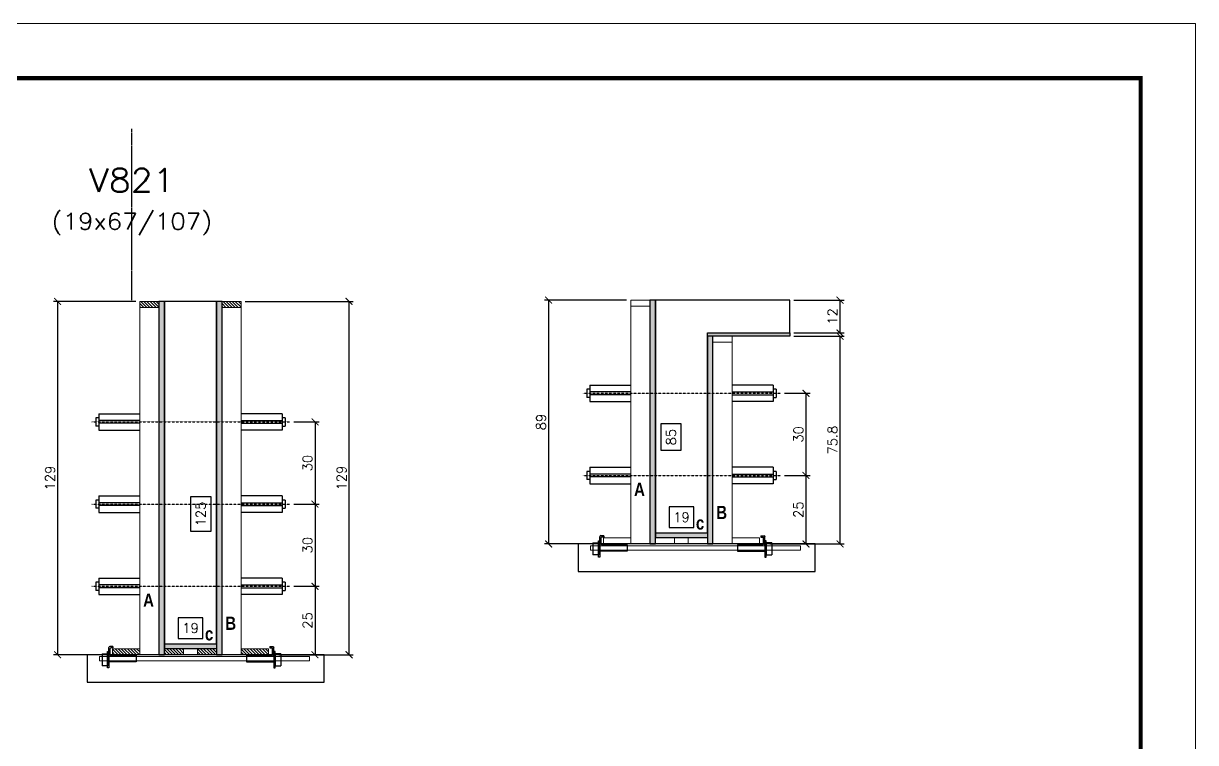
# Model space of a CAD drawing. Extents: x -20960 to -5926, y -2106 to 21915.
# Drawn here: x -11577 to -10722, y 13350 to 13875 of the extents above; entities that cross this region are included whole.
import ezdxf
from ezdxf.enums import TextEntityAlignment as Align

# ---------------------------------------------------------------- set-up
doc = ezdxf.new("R2010")
doc.units = 0
doc.linetypes.add('DASHED', pattern=[0.75, 0.5, -0.25])
doc.linetypes.add('HIDDEN', pattern=[0.375, 0.25, -0.125])
for name, color, linetype in [('barrote', 251, 'Continuous'), ('COTA', 241, 'Continuous'), ('Cota Seção (2x)', 4, 'Continuous'), ('detalhes', 4, 'Continuous'), ('Painéis', 200, 'Continuous'), ('presilha', 1, 'Continuous'), ('TENSOR', 3, 'Continuous'), ('Texto de Titulo', 7, 'Continuous'), ('Texto Qtd Sarr', 242, 'Continuous')]:
    doc.layers.add(name, color=color, linetype=linetype)
for name, color, linetype, lineweight in [('CONCRETO', 251, 'Continuous', 25), ('Folhas', 255, 'Continuous', 9), ('Hachura', 251, 'Continuous', 9), ('Madeira', 126, 'Continuous', 18), ('SARRAFO DE PRESSAO', 251, 'DASHED', 9), ('SCO-___-LAJ', 2, 'Continuous', 0), ('Texto Seção', 7, 'Continuous', 15)]:
    doc.layers.add(name, color=color, linetype=linetype, lineweight=lineweight)
doc.styles.add('Romans', font='romans.shx')
doc.styles.add('TECNICA', font='techb___.ttf', dxfattribs={"height": 10})
doc.dimstyles.new('Cota Seção (2x)', dxfattribs={"dimtxt": 7, "dimasz": 5, "dimexe": 3, "dimexo": 3, "dimgap": 2, "dimtad": 3, "dimdec": 1, "dimlfac": 0.5, "dimzin": 12, "dimdsep": 46, "dimtxsty": 'Romans', "dimblk": 'ARCHTICK', "dimcen": 0, "dimclrd": 4, "dimclre": 4, "dimclrt": 1, "dimadec": 1, "dimazin": 3, "dimtfac": 1, "dimtdec": 1, "dimtmove": 0, "dimatfit": 3, "dimldrblk": 'OBLIQUE', "dimfxl": 1, "dimtolj": 1, "dimtzin": 12, "dimarcsym": 0})
doc.dimstyles.new('Cota Seção interna', dxfattribs={"dimtxt": 7, "dimasz": 6, "dimexe": 0.18, "dimexo": 2, "dimgap": -4, "dimtad": 3, "dimdec": 1, "dimlfac": 0.5, "dimzin": 12, "dimdsep": 46, "dimtxsty": 'Romans', "dimblk": 'ARCHTICK', "dimcen": 0.09, "dimse1": 1, "dimse2": 1, "dimsd1": 1, "dimsd2": 1, "dimclrd": 180, "dimclre": 5, "dimclrt": 1, "dimadec": 0, "dimazin": 3, "dimtfac": 1, "dimtdec": 1, "dimtofl": 0, "dimtmove": 0, "dimatfit": 3, "dimldrblk": 'ARCHTICK', "dimfxl": 1, "dimtolj": 1, "dimtzin": 0, "dimarcsym": 0})

# ---------------------------------------------------------------- blocks, each defined once
blk = doc.blocks.new('9999999999')
at = {"layer": 'Folhas'}
blk.add_lwpolyline([(98138.98, 34190.21), (99623.98, 34190.21), (99623.98, 35240.21), (98138.98, 35240.21)], close=True, dxfattribs=at)
at = {"layer": 'Folhas', "color": 30, "const_width": 3}
blk.add_lwpolyline([(98213.98, 34230.21), (99583.98, 34230.21), (99583.98, 35200.21), (98213.98, 35200.21)], close=True, dxfattribs=at)
blk = doc.blocks.new('titulo1')
at = {"layer": 'Defpoints', "color": 252, "linetype": 'HIDDEN', "ltscale": 2}
blk.add_line((0, 0), (0, 125), dxfattribs=at)
at = {"layer": 'Defpoints', "style": 'Romans', "oblique": 15}
blk.add_attdef('FOLHA', text='', height=10, dxfattribs=at).set_placement((0, 15.58), align=Align.MIDDLE_CENTER)
at = {"layer": 'Texto Qtd Sarr', "color": 3, "style": 'Romans', "oblique": 15}
for tag, height, p in [('TITULO', 17, (0, 71.45)), ('SEÇÃO', 12, (0, 41.55))]:
    blk.add_attdef(tag, text='', height=height, dxfattribs=at).set_placement(p, align=Align.MIDDLE_CENTER)
blk = doc.blocks.new('_ArchTick')
at = {"color": 0, "linetype": 'ByBlock', "const_width": 0.15}
blk.add_lwpolyline([(-0.5, -0.5), (0.5, 0.5)], dxfattribs=at)
blk = doc.blocks.new('*D1075')
at = {"layer": 'COTA', "color": 4, "lineweight": -2, "transparency": 16777216}
for p, q in [((-11015.15, 13646.97), (-10978.44, 13646.97)), ((-10981.44, 13495.37), (-10981.44, 13646.97)), ((-11032.75, 13495.37), (-10978.44, 13495.37))]:
    blk.add_line(p, q, dxfattribs=at)
at = {"layer": 'Defpoints', "color": 0, "transparency": 16777216}
for p in [(-11018.15, 13646.97), (-10981.44, 13646.97), (-11035.75, 13495.37)]:
    blk.add_point(p, dxfattribs=at)
at = {"layer": 'COTA', "color": 4, "lineweight": -2, "transparency": 16777216, "xscale": 5, "yscale": 5, "zscale": 5}
for p, rotation in [((-10981.44, 13646.97), 90), ((-10981.44, 13495.37), 270)]:
    blk.add_blockref('_ArchTick', p, dxfattribs=dict(at, rotation=rotation))
at = {"layer": 'COTA', "color": 1, "transparency": 16777216, "insert": (-10986.94, 13571.17), "char_height": 7, "attachment_point": 5, "rotation": 90, "style": 'Romans'}
blk.add_mtext('\\A1;75.8', dxfattribs=at)
blk = doc.blocks.new('_Oblique')
at = {"color": 0, "linetype": 'ByBlock', "lineweight": -2}
blk.add_line((-0.5, -0.5), (0.5, 0.5), dxfattribs=at)
blk = doc.blocks.new('*D1076')
at = {"layer": 'COTA', "color": 4, "lineweight": -2, "transparency": 16777216}
for p, q in [((-11015.15, 13673.37), (-10978.44, 13673.37)), ((-10981.44, 13649.37), (-10981.44, 13673.37)), ((-11015.15, 13649.37), (-10978.44, 13649.37))]:
    blk.add_line(p, q, dxfattribs=at)
at = {"layer": 'Defpoints', "color": 0, "transparency": 16777216}
for p in [(-11018.15, 13673.37), (-10981.44, 13673.37), (-11018.15, 13649.37)]:
    blk.add_point(p, dxfattribs=at)
at = {"layer": 'COTA', "color": 4, "lineweight": -2, "transparency": 16777216, "xscale": 5, "yscale": 5, "zscale": 5}
for p, rotation in [((-10981.44, 13673.37), 90), ((-10981.44, 13649.37), 270)]:
    blk.add_blockref('_ArchTick', p, dxfattribs=dict(at, rotation=rotation))
at = {"layer": 'COTA', "color": 1, "transparency": 16777216, "insert": (-10986.94, 13661.37), "char_height": 7, "attachment_point": 5, "rotation": 90, "style": 'Romans'}
blk.add_mtext('\\A1;12', dxfattribs=at)
blk = doc.blocks.new('*D1077')
at = {"layer": 'Cota Seção (2x)', "color": 180, "lineweight": -2, "transparency": 16777216}
for p, q in [((-11097.26, 13583.04), (-11112.26, 13583.04)), ((-11112.26, 13583.04), (-11112.26, 13563.71)), ((-11097.26, 13563.71), (-11097.26, 13583.04)), ((-11112.26, 13563.71), (-11097.26, 13563.71))]:
    blk.add_line(p, q, dxfattribs=at)
at = {"layer": 'Defpoints', "color": 0, "transparency": 16777216}
for p in [(-11093.26, 13673.37), (-11078.15, 13673.37), (-11078.15, 13503.37)]:
    blk.add_point(p, dxfattribs=at)
at = {"layer": 'Cota Seção (2x)', "color": 1, "transparency": 16777216, "insert": (-11104.76, 13573.37), "char_height": 7, "attachment_point": 5, "rotation": 90, "style": 'Romans'}
blk.add_mtext('\\A1;85', dxfattribs=at)
blk = doc.blocks.new('PRESILHA METÁLICA 1')
at = {"layer": 'presilha'}
for p, q in [((0, 13), (6, 13)), ((0, 13), (0, 0)), ((6, 15.5), (7.5, 15.5)), ((6, -2.5), (6, 15.5)), ((6, 13), (6, 0)), ((7.5, 10.6), (7.5, 19.9)), ((7.5, 15.5), (7.5, -2.5)), ((12, 21), (8.6, 21)), ((9, 11.6), (9, 18.9)), ((12, 19.5), (9.6, 19.5)), ((12, 21), (12, 19.5)), ((6, 0), (0, 0)), ((37.5, 4.1), (7.5, 4.1)), ((37.5, 11), (9.6, 11)), ((37.5, 11), (37.5, 4.1)), ((7.5, -2.5), (6, -2.5))]:
    blk.add_line(p, q, dxfattribs=at)
for centre, radius, start, end in [((8.6, 19.9), 1.14, 90, 180), ((9.6, 18.9), 0.57, 90, 180), ((9.6, 11.6), 0.57, 180, 270)]:
    blk.add_arc(centre, radius, start, end, dxfattribs=at)
blk = doc.blocks.new('*D1078')
at = {"layer": 'Cota Seção (2x)', "color": 180, "lineweight": -2, "transparency": 16777216}
for p, q in [((-11088.15, 13522.37), (-11106.15, 13522.37)), ((-11106.15, 13522.37), (-11106.15, 13507.37)), ((-11088.15, 13507.37), (-11088.15, 13522.37)), ((-11106.15, 13507.37), (-11088.15, 13507.37))]:
    blk.add_line(p, q, dxfattribs=at)
at = {"layer": 'Defpoints', "color": 0, "transparency": 16777216}
for p in [(-11078.15, 13503.37), (-11116.15, 13495.37), (-11078.15, 13495.37)]:
    blk.add_point(p, dxfattribs=at)
at = {"layer": 'Cota Seção (2x)', "color": 1, "transparency": 16777216, "insert": (-11097.15, 13514.87), "char_height": 7, "attachment_point": 5, "style": 'Romans'}
blk.add_mtext('\\A1;19', dxfattribs=at)
blk = doc.blocks.new('*D1079')
at = {"layer": 'COTA', "color": 4, "lineweight": -2, "transparency": 16777216}
for p, q in [((-11137.15, 13673.37), (-11197.12, 13673.37)), ((-11194.12, 13673.37), (-11194.12, 13495.37)), ((-11137.15, 13495.37), (-11197.12, 13495.37))]:
    blk.add_line(p, q, dxfattribs=at)
at = {"layer": 'Defpoints', "color": 0, "transparency": 16777216}
for p in [(-11134.15, 13673.37), (-11194.12, 13495.37), (-11134.15, 13495.37)]:
    blk.add_point(p, dxfattribs=at)
at = {"layer": 'COTA', "color": 4, "lineweight": -2, "transparency": 16777216, "xscale": 5, "yscale": 5, "zscale": 5}
for p, rotation in [((-11194.12, 13673.37), 90), ((-11194.12, 13495.37), 270)]:
    blk.add_blockref('_ArchTick', p, dxfattribs=dict(at, rotation=rotation))
at = {"layer": 'COTA', "color": 1, "transparency": 16777216, "insert": (-11199.62, 13584.37), "char_height": 7, "attachment_point": 5, "rotation": 90, "style": 'Romans'}
blk.add_mtext('\\A1;89', dxfattribs=at)
blk = doc.blocks.new('*D1080')
at = {"layer": 'COTA', "color": 4, "lineweight": -2, "transparency": 16777216}
for p, q in [((-11021.85, 13545.34), (-11003.3, 13545.34)), ((-11006.3, 13545.34), (-11006.3, 13495.37)), ((-11021.85, 13495.37), (-11003.3, 13495.37))]:
    blk.add_line(p, q, dxfattribs=at)
at = {"layer": 'Defpoints', "color": 0, "transparency": 16777216}
for p in [(-11024.85, 13545.34), (-11024.85, 13495.37), (-11006.3, 13495.37)]:
    blk.add_point(p, dxfattribs=at)
at = {"layer": 'COTA', "color": 4, "lineweight": -2, "transparency": 16777216, "xscale": 5, "yscale": 5, "zscale": 5}
for p, rotation in [((-11006.3, 13545.34), 90), ((-11006.3, 13495.37), 270)]:
    blk.add_blockref('_ArchTick', p, dxfattribs=dict(at, rotation=rotation))
at = {"layer": 'COTA', "color": 1, "transparency": 16777216, "insert": (-11011.8, 13520.36), "char_height": 7, "attachment_point": 5, "rotation": 90, "style": 'Romans'}
blk.add_mtext('\\A1;25', dxfattribs=at)
blk = doc.blocks.new('*D1081')
at = {"layer": 'COTA', "color": 4, "lineweight": -2, "transparency": 16777216}
for p, q in [((-11415.44, 13672.46), (-11336.72, 13672.46)), ((-11339.72, 13414.46), (-11339.72, 13672.46)), ((-11391.04, 13414.46), (-11336.72, 13414.46))]:
    blk.add_line(p, q, dxfattribs=at)
at = {"layer": 'Defpoints', "color": 0, "transparency": 16777216}
for p in [(-11418.44, 13672.46), (-11339.72, 13672.46), (-11394.04, 13414.46)]:
    blk.add_point(p, dxfattribs=at)
at = {"layer": 'COTA', "color": 4, "lineweight": -2, "transparency": 16777216, "xscale": 5, "yscale": 5, "zscale": 5}
for p, rotation in [((-11339.72, 13672.46), 90), ((-11339.72, 13414.46), 270)]:
    blk.add_blockref('_ArchTick', p, dxfattribs=dict(at, rotation=rotation))
at = {"layer": 'COTA', "color": 1, "transparency": 16777216, "insert": (-11345.22, 13543.46), "char_height": 7, "attachment_point": 5, "rotation": 90, "style": 'Romans'}
blk.add_mtext('\\A1;129', dxfattribs=at)
blk = doc.blocks.new('*D1082')
at = {"layer": 'Cota Seção (2x)', "color": 180, "lineweight": -2, "transparency": 16777216}
for p, q in [((-11440.44, 13529.68), (-11455.44, 13529.68)), ((-11455.44, 13529.68), (-11455.44, 13504.68)), ((-11440.44, 13504.68), (-11440.44, 13529.68)), ((-11455.44, 13504.68), (-11440.44, 13504.68))]:
    blk.add_line(p, q, dxfattribs=at)
at = {"layer": 'Defpoints', "color": 0, "transparency": 16777216}
for p in [(-11436.44, 13672.46), (-11436.44, 13672.46), (-11436.44, 13422.46)]:
    blk.add_point(p, dxfattribs=at)
at = {"layer": 'Cota Seção (2x)', "color": 1, "transparency": 16777216, "insert": (-11447.94, 13517.18), "char_height": 7, "attachment_point": 5, "rotation": 90, "style": 'Romans'}
blk.add_mtext('\\A1;125', dxfattribs=at)
blk = doc.blocks.new('*D1092')
at = {"layer": 'Cota Seção (2x)', "color": 180, "lineweight": -2, "transparency": 16777216}
for p, q in [((-11446.44, 13441.46), (-11464.44, 13441.46)), ((-11464.44, 13441.46), (-11464.44, 13426.46)), ((-11446.44, 13426.46), (-11446.44, 13441.46)), ((-11464.44, 13426.46), (-11446.44, 13426.46))]:
    blk.add_line(p, q, dxfattribs=at)
at = {"layer": 'Defpoints', "color": 0, "transparency": 16777216}
for p in [(-11436.44, 13422.46), (-11474.44, 13414.46), (-11436.44, 13414.46)]:
    blk.add_point(p, dxfattribs=at)
at = {"layer": 'Cota Seção (2x)', "color": 1, "transparency": 16777216, "insert": (-11455.44, 13433.96), "char_height": 7, "attachment_point": 5, "style": 'Romans'}
blk.add_mtext('\\A1;19', dxfattribs=at)
blk = doc.blocks.new('*D1093')
at = {"layer": 'COTA', "color": 4, "lineweight": -2, "transparency": 16777216}
for p, q in [((-11495.44, 13672.46), (-11555.41, 13672.46)), ((-11552.41, 13672.46), (-11552.41, 13414.46)), ((-11495.44, 13414.46), (-11555.41, 13414.46))]:
    blk.add_line(p, q, dxfattribs=at)
at = {"layer": 'Defpoints', "color": 0, "transparency": 16777216}
for p in [(-11492.44, 13672.46), (-11552.41, 13414.46), (-11492.44, 13414.46)]:
    blk.add_point(p, dxfattribs=at)
at = {"layer": 'COTA', "color": 4, "lineweight": -2, "transparency": 16777216, "xscale": 5, "yscale": 5, "zscale": 5}
for p, rotation in [((-11552.41, 13672.46), 90), ((-11552.41, 13414.46), 270)]:
    blk.add_blockref('_ArchTick', p, dxfattribs=dict(at, rotation=rotation))
at = {"layer": 'COTA', "color": 1, "transparency": 16777216, "insert": (-11557.91, 13543.46), "char_height": 7, "attachment_point": 5, "rotation": 90, "style": 'Romans'}
blk.add_mtext('\\A1;129', dxfattribs=at)
blk = doc.blocks.new('*D1094')
at = {"layer": 'COTA', "color": 4, "lineweight": -2, "transparency": 16777216}
for p, q in [((-11380.14, 13464.43), (-11361.58, 13464.43)), ((-11364.58, 13464.43), (-11364.58, 13414.46)), ((-11380.14, 13414.46), (-11361.58, 13414.46))]:
    blk.add_line(p, q, dxfattribs=at)
at = {"layer": 'Defpoints', "color": 0, "transparency": 16777216}
for p in [(-11383.14, 13464.43), (-11383.14, 13414.46), (-11364.58, 13414.46)]:
    blk.add_point(p, dxfattribs=at)
at = {"layer": 'COTA', "color": 4, "lineweight": -2, "transparency": 16777216, "xscale": 5, "yscale": 5, "zscale": 5}
for p, rotation in [((-11364.58, 13464.43), 90), ((-11364.58, 13414.46), 270)]:
    blk.add_blockref('_ArchTick', p, dxfattribs=dict(at, rotation=rotation))
at = {"layer": 'COTA', "color": 1, "transparency": 16777216, "insert": (-11370.08, 13439.45), "char_height": 7, "attachment_point": 5, "rotation": 90, "style": 'Romans'}
blk.add_mtext('\\A1;25', dxfattribs=at)
blk = doc.blocks.new('*D1095')
at = {"layer": 'COTA', "color": 4, "lineweight": -2, "transparency": 16777216}
for p, q in [((-11380.14, 13524.43), (-11361.58, 13524.43)), ((-11364.58, 13524.43), (-11364.58, 13464.43)), ((-11380.14, 13464.43), (-11361.58, 13464.43))]:
    blk.add_line(p, q, dxfattribs=at)
at = {"layer": 'Defpoints', "color": 0, "transparency": 16777216}
for p in [(-11383.14, 13524.43), (-11383.14, 13464.43), (-11364.58, 13464.43)]:
    blk.add_point(p, dxfattribs=at)
at = {"layer": 'COTA', "color": 4, "lineweight": -2, "transparency": 16777216, "xscale": 5, "yscale": 5, "zscale": 5}
for p, rotation in [((-11364.58, 13524.43), 90), ((-11364.58, 13464.43), 270)]:
    blk.add_blockref('_ArchTick', p, dxfattribs=dict(at, rotation=rotation))
at = {"layer": 'COTA', "color": 1, "transparency": 16777216, "insert": (-11370.08, 13494.43), "char_height": 7, "attachment_point": 5, "rotation": 90, "style": 'Romans'}
blk.add_mtext('\\A1;30', dxfattribs=at)
blk = doc.blocks.new('*D1096')
at = {"layer": 'COTA', "color": 4, "lineweight": -2, "transparency": 16777216}
for p, q in [((-11380.14, 13584.43), (-11361.58, 13584.43)), ((-11364.58, 13584.43), (-11364.58, 13524.43)), ((-11380.14, 13524.43), (-11361.58, 13524.43))]:
    blk.add_line(p, q, dxfattribs=at)
at = {"layer": 'Defpoints', "color": 0, "transparency": 16777216}
for p in [(-11383.14, 13584.43), (-11383.14, 13524.43), (-11364.58, 13524.43)]:
    blk.add_point(p, dxfattribs=at)
at = {"layer": 'COTA', "color": 4, "lineweight": -2, "transparency": 16777216, "xscale": 5, "yscale": 5, "zscale": 5}
for p, rotation in [((-11364.58, 13584.43), 90), ((-11364.58, 13524.43), 270)]:
    blk.add_blockref('_ArchTick', p, dxfattribs=dict(at, rotation=rotation))
at = {"layer": 'COTA', "color": 1, "transparency": 16777216, "insert": (-11370.08, 13554.43), "char_height": 7, "attachment_point": 5, "rotation": 90, "style": 'Romans'}
blk.add_mtext('\\A1;30', dxfattribs=at)
blk = doc.blocks.new('*D1087')
at = {"layer": 'COTA', "color": 4, "lineweight": -2, "transparency": 16777216}
for p, q in [((-11021.85, 13605.34), (-11003.3, 13605.34)), ((-11006.3, 13605.34), (-11006.3, 13545.34)), ((-11021.85, 13545.34), (-11003.3, 13545.34))]:
    blk.add_line(p, q, dxfattribs=at)
at = {"layer": 'Defpoints', "color": 0, "transparency": 16777216}
for p in [(-11024.85, 13605.34), (-11024.85, 13545.34), (-11006.3, 13545.34)]:
    blk.add_point(p, dxfattribs=at)
at = {"layer": 'COTA', "color": 4, "lineweight": -2, "transparency": 16777216, "xscale": 5, "yscale": 5, "zscale": 5}
for p, rotation in [((-11006.3, 13605.34), 90), ((-11006.3, 13545.34), 270)]:
    blk.add_blockref('_ArchTick', p, dxfattribs=dict(at, rotation=rotation))
at = {"layer": 'COTA', "color": 1, "transparency": 16777216, "insert": (-11011.8, 13575.34), "char_height": 7, "attachment_point": 5, "rotation": 90, "style": 'Romans'}
blk.add_mtext('\\A1;30', dxfattribs=at)

msp = doc.modelspace()

# ---------------------------------------------------------------- hatches: boundary and pattern name
at = {"layer": 'Hachura'}
h = msp.add_hatch(dxfattribs=at)
h.set_pattern_fill('ANSI31', color=256, scale=0.5, angle=270, style=0)
h.set_pattern_definition([(315, (11397.6205, 5364.8165), (1.12253202, 1.12253202), [])])
h.paths.add_polyline_path([(-11492.44, 13668.06), (-11492.44, 13672.46), (-11478.44, 13672.46), (-11478.44, 13668.06)])
h = msp.add_hatch(color=256, dxfattribs=at)
h.dxf.hatch_style = 1
h.paths.add_polyline_path([(-11474.44, 13672.46), (-11478.44, 13672.46), (-11478.44, 13414.46), (-11474.44, 13414.46)])
h = msp.add_hatch(color=256, dxfattribs=at)
h.dxf.hatch_style = 1
h.paths.add_polyline_path([(-11432.44, 13672.46), (-11436.44, 13672.46), (-11436.44, 13414.46), (-11432.44, 13414.46)])
h = msp.add_hatch(dxfattribs=at)
h.set_pattern_fill('ANSI31', color=256, scale=0.5, angle=270, style=0)
h.set_pattern_definition([(315, (11457.6205, 5364.8165), (1.12253202, 1.12253202), [])])
h.paths.add_polyline_path([(-11432.44, 13668.06), (-11432.44, 13672.46), (-11418.44, 13672.46), (-11418.44, 13668.06)])
h = msp.add_hatch(color=256, dxfattribs=at)
h.dxf.hatch_style = 1
h.paths.add_polyline_path([(-11120.15, 13495.37), (-11116.15, 13495.37), (-11116.15, 13673.37), (-11120.15, 13673.37)])
h = msp.add_hatch(color=256, dxfattribs=at)
h.dxf.hatch_style = 1
h.paths.add_polyline_path([(-11018.15, 13646.97), (-11018.15, 13649.37), (-11078.15, 13649.37), (-11078.15, 13646.97)])
h = msp.add_hatch(color=256, dxfattribs=at)
h.dxf.hatch_style = 1
h.paths.add_polyline_path([(-11074.15, 13646.97), (-11078.15, 13646.97), (-11078.15, 13495.37), (-11074.15, 13495.37)])
h = msp.add_hatch(color=256, dxfattribs=at)
h.dxf.hatch_style = 1
h.paths.add_polyline_path([(-11078.15, 13499.77), (-11078.15, 13503.37), (-11116.15, 13503.37), (-11116.15, 13499.77)])
h = msp.add_hatch(color=256, dxfattribs=at)
h.dxf.hatch_style = 1
h.paths.add_polyline_path([(-11474.44, 13418.86), (-11474.44, 13422.46), (-11436.44, 13422.46), (-11436.44, 13418.86)])
h = msp.add_hatch(dxfattribs=at)
h.set_pattern_fill('ANSI31', color=256, scale=0.5, angle=270, style=0)
h.set_pattern_definition([(315, (11363.6205, 5184.8165), (1.12253202, 1.12253202), [])])
h.paths.add_polyline_path([(-11492.44, 13414.46), (-11492.44, 13418.86), (-11512.44, 13418.86), (-11512.44, 13414.46)])
h = msp.add_hatch(dxfattribs=at)
h.set_pattern_fill('ANSI31', color=256, scale=0.5, angle=270, style=0)
h.set_pattern_definition([(315, (11466.4226, 5184.8165), (1.12253202, 1.12253202), [])])
h.paths.add_polyline_path([(-11474.44, 13414.46), (-11474.44, 13418.86), (-11460.44, 13418.86), (-11460.44, 13414.46)])
h = msp.add_hatch(dxfattribs=at)
h.set_pattern_fill('ANSI31', color=256, scale=0.5, angle=270, style=0)
h.set_pattern_definition([(315, (11466.4205, 5184.8165), (1.12253202, 1.12253202), [])])
h.paths.add_polyline_path([(-11436.44, 13414.46), (-11436.44, 13418.86), (-11450.44, 13418.86), (-11450.44, 13414.46)])
h = msp.add_hatch(dxfattribs=at)
h.set_pattern_fill('ANSI31', color=256, scale=0.5, angle=270, style=0)
h.set_pattern_definition([(315, (11457.6205, 5184.8165), (1.12253202, 1.12253202), [])])
h.paths.add_polyline_path([(-11398.44, 13414.46), (-11398.44, 13418.86), (-11418.44, 13418.86), (-11418.44, 13414.46)])

# ---------------------------------------------------------------- linework, layer by layer
at = {"ltscale": 3}
for p, q in [((-11164.15, 13611.34), (-11164.15, 13599.34)), ((-11164.15, 13611.34), (-11134.15, 13611.34)), ((-11030.15, 13611.34), (-11060.15, 13611.34)), ((-11030.15, 13611.34), (-11030.15, 13599.34)), ((-11166.15, 13608.34), (-11166.15, 13602.34)), ((-11164.15, 13608.34), (-11166.15, 13608.34)), ((-11164.15, 13602.34), (-11166.15, 13602.34)), ((-11134.15, 13606.34), (-11164.15, 13606.34)), ((-11134.15, 13604.34), (-11164.15, 13604.34)), ((-11060.15, 13606.34), (-11030.15, 13606.34)), ((-11060.15, 13604.34), (-11030.15, 13604.34)), ((-11028.15, 13608.34), (-11030.15, 13608.34)), ((-11030.15, 13602.34), (-11028.15, 13602.34)), ((-11028.15, 13608.34), (-11028.15, 13602.34)), ((-11164.15, 13599.34), (-11134.15, 13599.34)), ((-11030.15, 13599.34), (-11060.15, 13599.34)), ((-11524.44, 13587.43), (-11524.44, 13581.43)), ((-11522.44, 13587.43), (-11524.44, 13587.43)), ((-11522.44, 13590.43), (-11522.44, 13578.43)), ((-11522.44, 13590.43), (-11492.44, 13590.43)), ((-11492.44, 13585.43), (-11522.44, 13585.43)), ((-11492.44, 13583.43), (-11522.44, 13583.43)), ((-11388.44, 13590.43), (-11418.44, 13590.43)), ((-11418.44, 13585.43), (-11388.44, 13585.43)), ((-11418.44, 13583.43), (-11388.44, 13583.43)), ((-11388.44, 13590.43), (-11388.44, 13578.43)), ((-11386.44, 13587.43), (-11388.44, 13587.43)), ((-11386.44, 13587.43), (-11386.44, 13581.43)), ((-11522.44, 13581.43), (-11524.44, 13581.43)), ((-11522.44, 13578.43), (-11492.44, 13578.43)), ((-11388.44, 13578.43), (-11418.44, 13578.43)), ((-11388.44, 13581.43), (-11386.44, 13581.43)), ((-11164.15, 13551.34), (-11164.15, 13539.34)), ((-11164.15, 13551.34), (-11134.15, 13551.34)), ((-11030.15, 13551.34), (-11060.15, 13551.34)), ((-11030.15, 13551.34), (-11030.15, 13539.34)), ((-11166.15, 13548.34), (-11166.15, 13542.34)), ((-11164.15, 13548.34), (-11166.15, 13548.34)), ((-11164.15, 13542.34), (-11166.15, 13542.34)), ((-11134.15, 13546.34), (-11164.15, 13546.34)), ((-11134.15, 13544.34), (-11164.15, 13544.34)), ((-11060.15, 13546.34), (-11030.15, 13546.34)), ((-11060.15, 13544.34), (-11030.15, 13544.34)), ((-11028.15, 13548.34), (-11030.15, 13548.34)), ((-11030.15, 13542.34), (-11028.15, 13542.34)), ((-11028.15, 13548.34), (-11028.15, 13542.34)), ((-11164.15, 13539.34), (-11134.15, 13539.34)), ((-11030.15, 13539.34), (-11060.15, 13539.34)), ((-11524.44, 13527.43), (-11524.44, 13521.43)), ((-11522.44, 13527.43), (-11524.44, 13527.43)), ((-11522.44, 13530.43), (-11522.44, 13518.43)), ((-11522.44, 13530.43), (-11492.44, 13530.43)), ((-11492.44, 13525.43), (-11522.44, 13525.43)), ((-11492.44, 13523.43), (-11522.44, 13523.43)), ((-11388.44, 13530.43), (-11418.44, 13530.43)), ((-11418.44, 13525.43), (-11388.44, 13525.43)), ((-11418.44, 13523.43), (-11388.44, 13523.43)), ((-11388.44, 13530.43), (-11388.44, 13518.43)), ((-11386.44, 13527.43), (-11388.44, 13527.43)), ((-11386.44, 13527.43), (-11386.44, 13521.43)), ((-11522.44, 13521.43), (-11524.44, 13521.43)), ((-11522.44, 13518.43), (-11492.44, 13518.43)), ((-11388.44, 13518.43), (-11418.44, 13518.43)), ((-11388.44, 13521.43), (-11386.44, 13521.43)), ((-11524.44, 13467.43), (-11524.44, 13461.43)), ((-11522.44, 13467.43), (-11524.44, 13467.43)), ((-11522.44, 13470.43), (-11522.44, 13458.43)), ((-11522.44, 13470.43), (-11492.44, 13470.43)), ((-11492.44, 13465.43), (-11522.44, 13465.43)), ((-11492.44, 13463.43), (-11522.44, 13463.43)), ((-11388.44, 13470.43), (-11418.44, 13470.43)), ((-11418.44, 13465.43), (-11388.44, 13465.43)), ((-11418.44, 13463.43), (-11388.44, 13463.43)), ((-11388.44, 13470.43), (-11388.44, 13458.43)), ((-11386.44, 13467.43), (-11388.44, 13467.43)), ((-11386.44, 13467.43), (-11386.44, 13461.43)), ((-11522.44, 13461.43), (-11524.44, 13461.43)), ((-11522.44, 13458.43), (-11492.44, 13458.43)), ((-11388.44, 13458.43), (-11418.44, 13458.43)), ((-11388.44, 13461.43), (-11386.44, 13461.43))]:
    msp.add_line(p, q, dxfattribs=at)
at = {"layer": 'barrote'}
for points in [[(-11172.52, 13475.37), (-10999.55, 13475.37), (-10999.55, 13495.37), (-11172.52, 13495.37)], [(-11530.8, 13394.46), (-11357.84, 13394.46), (-11357.84, 13414.46), (-11530.8, 13414.46)]]:
    msp.add_lwpolyline(points, close=True, dxfattribs=at)
at = {"layer": 'CONCRETO'}
for p, q in [((-11436.44, 13672.46), (-11474.44, 13672.46)), ((-11474.44, 13672.46), (-11474.44, 13418.86)), ((-11436.44, 13672.46), (-11436.44, 13672.46)), ((-11436.44, 13422.46), (-11436.44, 13672.46)), ((-11474.44, 13418.86), (-11474.44, 13422.46)), ((-11474.44, 13422.46), (-11436.44, 13422.46)), ((-11474.44, 13418.86), (-11474.44, 13418.86))]:
    msp.add_line(p, q, dxfattribs=at)
msp.add_lwpolyline([(-11078.15, 13649.37), (-11018.15, 13649.37), (-11018.15, 13673.37), (-11078.15, 13673.37), (-11078.15, 13673.37), (-11116.15, 13673.37), (-11116.15, 13499.77), (-11116.15, 13499.77), (-11116.15, 13503.37), (-11078.15, 13503.37)], close=True, dxfattribs=at)
at = {"layer": 'Madeira'}
for points in [[(-11492.44, 13668.06), (-11492.44, 13672.46), (-11478.44, 13672.46), (-11478.44, 13668.06)], [(-11492.44, 13672.46), (-11478.44, 13672.46), (-11478.44, 13414.46), (-11492.44, 13414.46)], [(-11432.44, 13668.06), (-11432.44, 13672.46), (-11418.44, 13672.46), (-11418.44, 13668.06)], [(-11432.44, 13672.46), (-11418.44, 13672.46), (-11418.44, 13414.46), (-11432.44, 13414.46)], [(-11134.15, 13668.97), (-11134.15, 13673.37), (-11120.15, 13673.37), (-11120.15, 13668.97)], [(-11134.15, 13673.37), (-11120.15, 13673.37), (-11120.15, 13495.37), (-11134.15, 13495.37)], [(-11074.15, 13642.57), (-11074.15, 13646.97), (-11060.15, 13646.97), (-11060.15, 13642.57)], [(-11074.15, 13646.97), (-11060.15, 13646.97), (-11060.15, 13495.37), (-11074.15, 13495.37)], [(-11134.15, 13495.37), (-11134.15, 13499.77), (-11154.15, 13499.77), (-11154.15, 13495.37)], [(-11116.15, 13495.37), (-11116.15, 13499.77), (-11102.15, 13499.77), (-11102.15, 13495.37)], [(-11078.15, 13495.37), (-11078.15, 13499.77), (-11092.15, 13499.77), (-11092.15, 13495.37)], [(-11040.15, 13495.37), (-11040.15, 13499.77), (-11060.15, 13499.77), (-11060.15, 13495.37)], [(-11492.44, 13414.46), (-11492.44, 13418.86), (-11512.44, 13418.86), (-11512.44, 13414.46)], [(-11474.44, 13414.46), (-11474.44, 13418.86), (-11460.44, 13418.86), (-11460.44, 13414.46)], [(-11436.44, 13414.46), (-11436.44, 13418.86), (-11450.44, 13418.86), (-11450.44, 13414.46)], [(-11398.44, 13414.46), (-11398.44, 13418.86), (-11418.44, 13418.86), (-11418.44, 13414.46)]]:
    msp.add_lwpolyline(points, close=True, dxfattribs=at)
at = {"layer": 'Painéis'}
for points in [[(-11474.44, 13672.46), (-11478.44, 13672.46), (-11478.44, 13414.46), (-11474.44, 13414.46)], [(-11432.44, 13672.46), (-11436.44, 13672.46), (-11436.44, 13414.46), (-11432.44, 13414.46)], [(-11116.15, 13673.37), (-11120.15, 13673.37), (-11120.15, 13495.37), (-11116.15, 13495.37)], [(-11078.15, 13646.97), (-11078.15, 13649.37), (-11018.15, 13649.37), (-11018.15, 13646.97)], [(-11074.15, 13646.97), (-11078.15, 13646.97), (-11078.15, 13495.37), (-11074.15, 13495.37)], [(-11116.15, 13499.77), (-11116.15, 13503.37), (-11078.15, 13503.37), (-11078.15, 13499.77)], [(-11474.44, 13418.86), (-11474.44, 13422.46), (-11436.44, 13422.46), (-11436.44, 13418.86)]]:
    msp.add_lwpolyline(points, close=True, dxfattribs=at)
at = {"layer": 'SCO-___-LAJ', "color": 1}
for points in [[(-11163.52, 13494.04), (-11010.21, 13494.04), (-11010.21, 13490.84), (-11163.52, 13490.84)], [(-11521.8, 13413.13), (-11368.5, 13413.13), (-11368.5, 13409.93), (-11521.8, 13409.93)]]:
    msp.add_lwpolyline(points, close=True, dxfattribs=at)
at = {"layer": 'TENSOR', "linetype": 'HIDDEN', "ltscale": 0.5}
for p, q in [((-11169.15, 13605.34), (-11024.85, 13605.34)), ((-11527.44, 13584.43), (-11383.14, 13584.43)), ((-11169.15, 13545.34), (-11024.85, 13545.34)), ((-11527.44, 13524.43), (-11383.14, 13524.43)), ((-11527.44, 13464.43), (-11383.14, 13464.43))]:
    msp.add_line(p, q, dxfattribs=at)

# ---------------------------------------------------------------- block references
at = {"layer": 'presilha', "yscale": 0.6666666666666666, "zscale": 0.6666666666666666}
for p, xscale in [((-11161.73, 13487.41), 0.6666666666666666), ((-11031.29, 13487.41), -0.6666666666666666), ((-11520.02, 13406.49), 0.6666666666666666), ((-11389.57, 13406.49), -0.6666666666666666)]:
    msp.add_blockref('PRESILHA METÁLICA 1', p, dxfattribs=dict(at, xscale=xscale))
at = {"layer": 'SARRAFO DE PRESSAO', "color": 6, "linetype": 'ByBlock'}
msp.add_blockref('9999999999', (-110345.98, -21364.84), dxfattribs=at)
at = {"layer": 'Texto Seção'}
ref = msp.add_blockref('titulo1', (-11498.2, 13673.37), dxfattribs=at)
ref.add_attrib('TITULO', 'V821', dxfattribs={"layer": 'Texto de Titulo', "color": 7, "height": 17, "style": 'Romans', "width": 1.1}).set_placement((-11498.2, 13760.87), align=Align.MIDDLE_CENTER)
ref.add_attrib('SEÇÃO', '(19x67/107)', dxfattribs={"layer": 'Texto de Titulo', "color": 7, "height": 12, "style": 'Romans', "width": 1.1}).set_placement((-11498.2, 13730.87), align=Align.MIDDLE_CENTER)

# ---------------------------------------------------------------- texts
at = {"layer": 'detalhes', "style": 'TECNICA'}
for s, p in [('A', (-11131.76, 13530.4)), ('B', (-11071.8, 13513.56)), ('c', (-11086.64, 13505.87)), ('A', (-11490.04, 13449.49)), ('B', (-11430.08, 13432.65)), ('c', (-11444.92, 13424.95))]:
    msp.add_text(s, height=9.6, dxfattribs=at).set_placement(p)

# ---------------------------------------------------------------- dimensions: what is measured, and where the dimension line sits
at = {"layer": 'COTA'}
for base, p1, p2, picture, middle in [((-11552.41, 13414.46), (-11492.44, 13672.46), (-11492.44, 13414.46), '*D1093', (-11557.91, 13543.46)), ((-11339.72, 13672.46), (-11394.04, 13414.46), (-11418.44, 13672.46), '*D1081', (-11345.22, 13543.46)), ((-11194.12, 13495.37), (-11134.15, 13673.37), (-11134.15, 13495.37), '*D1079', (-11199.62, 13584.37)), ((-10981.44, 13673.37), (-11018.15, 13649.37), (-11018.15, 13673.37), '*D1076', (-10986.94, 13661.37)), ((-10981.44, 13646.97), (-11035.75, 13495.37), (-11018.15, 13646.97), '*D1075', (-10986.94, 13571.17)), ((-11006.3, 13545.34), (-11024.85, 13605.34), (-11024.85, 13545.34), '*D1087', (-11011.8, 13575.34)), ((-11364.58, 13524.43), (-11383.14, 13584.43), (-11383.14, 13524.43), '*D1096', (-11370.08, 13554.43)), ((-11006.3, 13495.37), (-11024.85, 13545.34), (-11024.85, 13495.37), '*D1080', (-11011.8, 13520.36)), ((-11364.58, 13464.43), (-11383.14, 13524.43), (-11383.14, 13464.43), '*D1095', (-11370.08, 13494.43)), ((-11364.58, 13414.46), (-11383.14, 13464.43), (-11383.14, 13414.46), '*D1094', (-11370.08, 13439.45))]:
    dim = msp.add_linear_dim(base=base, p1=p1, p2=p2, angle=90, dimstyle='Cota Seção (2x)', dxfattribs=at)
    dim.commit()
    dim.dimension.update_dxf_attribs({"geometry": picture, "text_midpoint": middle})
at = {"layer": 'Cota Seção (2x)'}
for base, p1, p2, picture, middle in [((-11436.44, 13672.46), (-11436.44, 13422.46), (-11436.44, 13672.46), '*D1082', (-11436.44, 13517.18)), ((-11093.26, 13673.37), (-11078.15, 13503.37), (-11078.15, 13673.37), '*D1077', (-11093.26, 13573.37))]:
    dim = msp.add_linear_dim(base=base, p1=p1, p2=p2, angle=90, dimstyle='Cota Seção interna', dxfattribs=at)
    dim.commit()
    dim.dimension.update_dxf_attribs({"geometry": picture, "text_midpoint": middle, "dimtype": 160})
for base, p1, p2, picture, middle in [((-11078.15, 13503.37), (-11116.15, 13495.37), (-11078.15, 13495.37), '*D1078', (-11097.15, 13503.37)), ((-11436.44, 13422.46), (-11474.44, 13414.46), (-11436.44, 13414.46), '*D1092', (-11455.44, 13422.46))]:
    dim = msp.add_linear_dim(base=base, p1=p1, p2=p2, dimstyle='Cota Seção interna', dxfattribs=at)
    dim.commit()
    dim.dimension.update_dxf_attribs({"geometry": picture, "text_midpoint": middle, "dimtype": 160})

doc.saveas('drawing.dxf')
